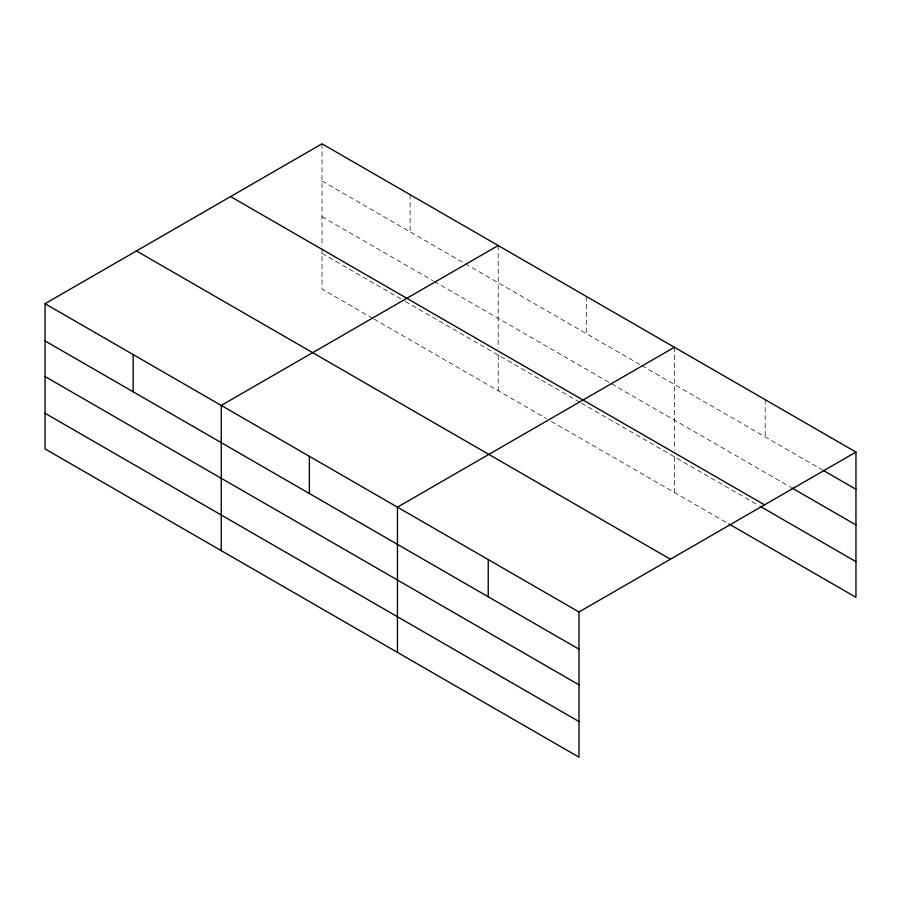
<?xml version="1.0" encoding="UTF-8"?>
<svg xmlns="http://www.w3.org/2000/svg" width="901" height="901" viewBox="0 0 901 901"><rect width="100%" height="100%" fill="white"/><g stroke="black" fill="none" stroke-linecap="round" stroke-linejoin="round"><path stroke-width="0.68" stroke-dasharray="4.5 3.38" d="M322.006 181.011L640.611 364.961M641.827 365.66L822.061 469.725M322.006 216.657L433.032 280.763M434.248 281.461L610.45 383.184M611.655 383.882L790.594 487.193M322.006 253.384L404.076 300.765M405.281 301.452L580.278 402.488M581.483 403.186L759.126 505.754M372.687 318.29L322.006 289.018L322.006 247.944M373.904 318.988L546.479 418.627M551.311 421.409L727.659 523.222M765.174 399.672L765.174 436.884M674.41 347.268L674.41 450.038M674.41 456.841L674.41 492.487M586.303 296.406L586.303 333.607M498.208 245.534L498.208 348.304M498.208 355.107L498.208 390.752M410.101 194.672L410.101 231.884M322.006 143.811L322.006 246.581"/><path stroke-width="1.35" d="M45.05 303.705L578.994 611.982L578.994 757.189L45.05 448.923L45.05 303.705L322.006 143.811L855.95 452.077L855.95 597.295L728.875 523.92M498.208 245.534L221.252 405.439L221.252 550.646M674.41 347.268L397.454 507.162L397.454 652.38M578.994 611.982L855.95 452.077M823.277 470.423L855.95 489.288M791.81 487.891L855.95 524.923M230.611 196.576L764.555 504.842M760.343 506.452L855.95 561.65M136.445 250.94L670.389 559.206M45.05 340.916L578.994 649.182M45.05 376.55L578.994 684.828M45.05 413.277L578.994 721.543M488.229 559.566L488.229 596.777M309.358 456.3L309.358 493.511M133.157 354.566L133.157 391.777"/></g></svg>
